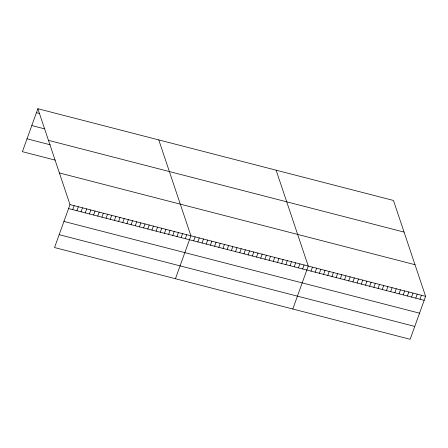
<?xml version="1.0" encoding="UTF-8"?>
<svg xmlns="http://www.w3.org/2000/svg" width="448" height="448" viewBox="0 0 448 448"><rect width="100%" height="100%" fill="white"/><g stroke="black" fill="none" stroke-linecap="round" stroke-linejoin="round"><path stroke-width="0.67" d="M37.862 108.718L69.994 204.59L54.533 247.542L410.138 339.282L425.6 296.33L393.467 200.458L37.862 108.718L22.4 151.67L55.16 160.121M72.733 209.642L74.166 205.666M76.905 210.717L78.333 206.746M81.071 211.792L82.505 207.822M85.243 212.867L86.671 208.897M89.41 213.942L90.843 209.972M93.582 215.018L95.01 211.047M97.748 216.098L99.182 212.122M101.92 217.174L103.348 213.198M106.086 218.249L107.52 214.273M110.258 219.324L111.686 215.348M114.425 220.399L115.858 216.423M118.597 221.474L120.025 217.498M122.763 222.55L124.197 218.574M126.935 223.625L128.363 219.649M131.102 224.7L132.535 220.724M135.274 225.775L136.702 221.799M139.44 226.85L140.874 222.874M143.612 227.926L145.04 223.955M147.778 229.001L149.212 225.03M151.95 230.076L153.378 226.106M156.117 231.151L157.55 227.181M160.289 232.226L161.717 228.256M164.455 233.307L165.889 229.331M168.627 234.382L170.055 230.406M172.794 235.458L174.227 231.482M176.966 236.533L178.394 232.557M181.132 237.608L182.566 233.632M185.304 238.683L186.732 234.707M175.437 278.734L190.898 235.782L158.766 139.91M193.659 240.839L195.093 236.863M197.854 241.92L199.282 237.944M202.042 243.001L203.476 239.025M206.237 244.082L207.665 240.111M210.426 245.162L211.859 241.192M214.614 246.243L216.048 242.273M218.809 247.324L220.237 243.354M222.998 248.41L224.431 244.434M227.192 249.491L228.62 245.515M231.381 250.572L232.814 246.596M235.57 251.653L237.003 247.677M239.764 252.734L241.192 248.758M243.953 253.814L245.386 249.838M248.147 254.895L249.575 250.919M252.336 255.976L253.77 252M256.525 257.057L257.958 253.081M260.719 258.138L262.147 254.162M264.908 259.218L266.342 255.248M269.102 260.299L270.53 256.329M273.291 261.38L274.725 257.41M277.48 262.461L278.914 258.49M281.674 263.547L283.102 259.571M285.863 264.628L287.297 260.652M290.058 265.709L291.486 261.733M294.246 266.79L295.68 262.814M298.435 267.87L299.869 263.894M302.63 268.951L304.058 264.975M292.79 309.008L308.252 266.056L276.119 170.184M311.013 271.113L312.441 267.137M315.202 272.194L316.635 268.218M319.39 273.274L320.824 269.298M323.585 274.355L325.013 270.385M327.774 275.436L329.207 271.466M331.968 276.517L333.396 272.546M336.157 277.598L337.59 273.627M340.346 278.684L341.779 274.708M344.54 279.765L345.968 275.789M348.729 280.846L350.162 276.87M352.923 281.926L354.351 277.95M357.112 283.007L358.546 279.031M361.301 284.088L362.734 280.112M365.495 285.169L366.923 281.193M369.684 286.25L371.118 282.274M373.878 287.33L375.306 283.354M378.067 288.411L379.501 284.441M382.256 289.492L383.69 285.522M386.45 290.573L387.878 286.602M390.639 291.654L392.073 287.683M394.834 292.734L396.262 288.764M399.022 293.821L400.456 289.845M403.211 294.902L404.645 290.926M407.406 295.982L408.834 292.006M411.594 297.063L413.028 293.087M415.789 298.144L417.217 294.168M419.978 299.225L421.411 295.249M36.434 112.694L39.407 113.462M31.802 125.558L44.307 128.783M48.468 140.358L404.068 232.098M27.031 138.807L50.26 144.799M59.394 172.956L414.994 264.695M69.994 204.59L425.6 296.33M68.566 208.566L424.166 300.306M63.935 221.43L419.541 313.169M59.164 234.679L414.77 326.418"/></g></svg>
